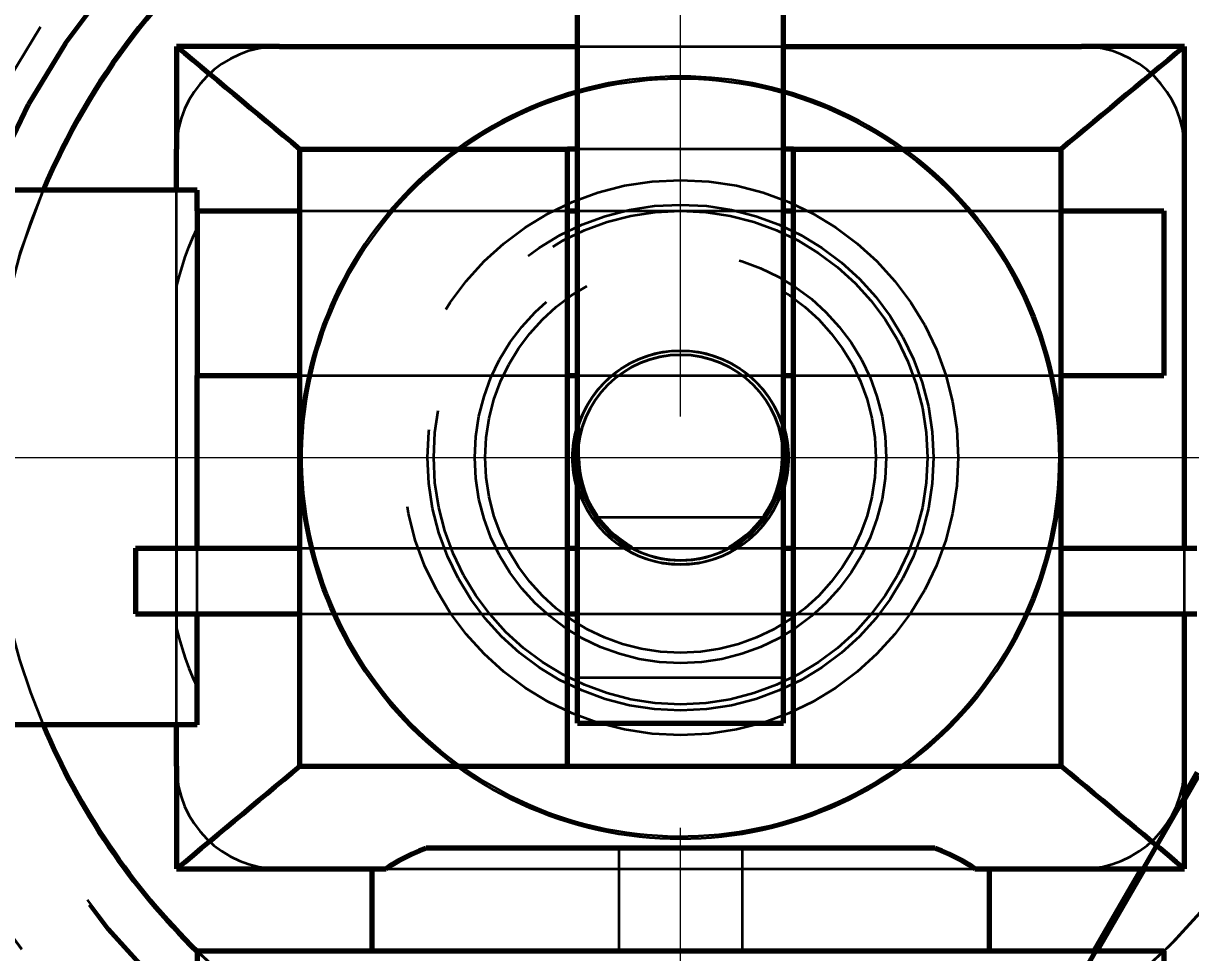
# Model space of a CAD drawing. Header units: millimetres. Extents: x 0 to 2382, y 0 to 420.
# Drawn here: x 156.31 to 161.98, y 140.68 to 145.2 of the extents above; entities that cross this region are included whole.
import ezdxf

# ---------------------------------------------------------------- set-up
doc = ezdxf.new("R2010")
doc.units = ezdxf.units.MM
doc.linetypes.add('IRAM-E-TRAZOS', pattern=[5, 4, -1])
doc.linetypes.add('IRAM-F-TRAZO-PUNTO', pattern=[20, 15, -2, 1, -2])
for name, color, linetype, lineweight in [('01-VISIBLE', 7, 'CONTINUOUS', 70), ('02-OCULTA', 4, 'IRAM-E-TRAZOS', 35), ('03-EJE', 1, 'IRAM-F-TRAZO-PUNTO', 18), ('04-COTA', 3, 'CONTINUOUS', 18)]:
    doc.layers.add(name, color=color, linetype=linetype, lineweight=lineweight)
doc.styles.add('ISO3098', font='isocpeur.ttf')
doc.dimstyles.new('FLAMA-IRAM', dxfattribs={"dimtxt": 3.5, "dimasz": 3.5, "dimexe": 2, "dimexo": 1.5, "dimgap": 1, "dimtad": 1, "dimdec": 1, "dimtxsty": 'ISO3098', "dimblk": 'IRAM_FLECHA', "dimblk1": 'IRAM_FLECHA', "dimblk2": 'IRAM_FLECHA', "dimcen": 2.5, "dimclrd": 256, "dimclre": 256, "dimclrt": 256, "dimazin": 3, "dimtfac": 1, "dimtmove": 0, "dimatfit": 3, "dimlwd": 18, "dimlwe": 18})

# ---------------------------------------------------------------- blocks, each defined once
blk = doc.blocks.new('IRAM_FLECHA')
blk.add_solid([(0, 0), (-1, 0.125), (-1, -0.125)])

msp = doc.modelspace()

# ---------------------------------------------------------------- linework, layer by layer
at = {"layer": '01-VISIBLE'}
for p, q in [((159, 141.7956), (159, 156.719)), ((160, 141.7956), (160, 156.719)), ((157.05, 145.0875), (157.05, 144.5875)), ((157.55, 145.0875), (157.05, 145.0875)), ((157.55, 145.0875), (159, 145.0875)), ((160, 145.0875), (161.45, 145.0875)), ((161.95, 145.0875), (161.45, 145.0875)), ((161.95, 144.5875), (161.95, 145.0875)), ((157.05, 144.3875), (157.05, 144.5875)), ((157.65, 141.5875), (157.65, 144.5875)), ((157.65, 144.5875), (158.95, 144.5875)), ((159, 144.5875), (158.95, 144.5875)), ((158.95, 141.5875), (158.95, 144.5875)), ((160.05, 144.5875), (160, 144.5875)), ((160.05, 141.5875), (160.05, 144.5875)), ((160.05, 144.5875), (161.35, 144.5875)), ((161.35, 141.5875), (161.35, 144.5875)), ((161.95, 142.6475), (161.95, 144.5875)), ((157.15, 144.3875), (155.15, 144.3875)), ((157.15, 144.2875), (157.65, 144.2875)), ((158.95, 144.2875), (159, 144.2875)), ((160, 144.2875), (160.05, 144.2875)), ((161.35, 144.2875), (161.85, 144.2875)), ((157.15, 143.4875), (157.65, 143.4875)), ((158.95, 143.4875), (159, 143.4875)), ((160, 143.4875), (160.05, 143.4875)), ((161.35, 143.4875), (161.85, 143.4875)), ((156.85, 142.6475), (157.65, 142.6475)), ((158.95, 142.6475), (159, 142.6475)), ((160, 142.6475), (160.05, 142.6475)), ((161.35, 142.6475), (162.0107, 142.6475)), ((156.85, 142.3275), (157.65, 142.3275)), ((158.95, 142.3275), (159, 142.3275)), ((160, 142.3275), (160.05, 142.3275)), ((161.35, 142.3275), (162.0107, 142.3275)), ((161.95, 141.5875), (161.95, 142.3275)), ((157.15, 141.7875), (155.15, 141.7875)), ((157.05, 141.5875), (157.05, 141.7875)), ((159, 141.7956), (160, 141.7956)), ((157.05, 141.5875), (157.05, 141.0875)), ((157.65, 141.5875), (158.95, 141.5875)), ((158.95, 141.5875), (160.05, 141.5875)), ((160.05, 141.5875), (161.35, 141.5875)), ((161.95, 141.0875), (161.95, 141.5875)), ((161.95, 141.4475), (162.0133, 141.5572)), ((161.95, 141.4255), (162.0175, 141.5424)), ((157.05, 141.0875), (157.55, 141.0875)), ((157.55, 141.0875), (158.0691, 141.0875)), ((158, 141.0875), (158, 140.6875)), ((160.9309, 141.0875), (161.45, 141.0875)), ((161, 141.0875), (161, 140.6875)), ((161.45, 141.0875), (161.95, 141.0875)), ((161.5112, 140.6875), (161.7421, 141.0875)), ((161.5239, 140.6875), (161.7549, 141.0875)), ((157.15, 140.6875), (157.15, 139.2875)), ((161.85, 140.6875), (161.85, 139.2875))]:
    msp.add_line(p, q, dxfattribs=at)
for points in [[(157.05, 145.0875), (157.09, 145.0542), (157.13, 145.0208), (157.17, 144.9875), (157.21, 144.9542), (157.25, 144.9208), (157.29, 144.8875), (157.33, 144.8542), (157.37, 144.8208), (157.41, 144.7875), (157.45, 144.7542), (157.49, 144.7208), (157.53, 144.6875), (157.57, 144.6542), (157.61, 144.6208), (157.65, 144.5875)], [(161.95, 145.0875), (161.91, 145.0542), (161.87, 145.0208), (161.83, 144.9875), (161.79, 144.9542), (161.75, 144.9208), (161.71, 144.8875), (161.67, 144.8542), (161.63, 144.8208), (161.59, 144.7875), (161.55, 144.7542), (161.51, 144.7208), (161.47, 144.6875), (161.43, 144.6542), (161.39, 144.6208), (161.35, 144.5875)], [(157.15, 144.2875), (157.15, 144.3042), (157.15, 144.3208), (157.15, 144.3375), (157.15, 144.3542), (157.15, 144.3708), (157.15, 144.3875)], [(157.15, 144.2875), (157.15, 144.2304), (157.15, 144.1732), (157.15, 144.1161), (157.15, 144.0589), (157.15, 144.0018), (157.15, 143.9446), (157.15, 143.8875)], [(161.85, 144.2875), (161.85, 144.2304), (161.85, 144.1732), (161.85, 144.1161), (161.85, 144.0589), (161.85, 144.0018), (161.85, 143.9446), (161.85, 143.8875)], [(157.15, 143.8875), (157.15, 143.8375), (157.15, 143.7875), (157.15, 143.7375), (157.15, 143.6875), (157.15, 143.6375), (157.15, 143.5875), (157.15, 143.5375), (157.15, 143.4875)], [(161.85, 143.8875), (161.85, 143.8375), (161.85, 143.7875), (161.85, 143.7375), (161.85, 143.6875), (161.85, 143.6375), (161.85, 143.5875), (161.85, 143.5375), (161.85, 143.4875)], [(157.15, 142.6475), (157.15, 142.7), (157.15, 142.7525), (157.15, 142.805), (157.15, 142.8575), (157.15, 142.91), (157.15, 142.9625), (157.15, 143.015), (157.15, 143.0675), (157.15, 143.12), (157.15, 143.1725), (157.15, 143.225), (157.15, 143.2775), (157.15, 143.33), (157.15, 143.3825), (157.15, 143.435), (157.15, 143.4875)], [(156.85, 142.6475), (156.85, 142.6208), (156.85, 142.5942), (156.85, 142.5675), (156.85, 142.5408), (156.85, 142.5142), (156.85, 142.4875)], [(156.85, 142.4875), (156.85, 142.4608), (156.85, 142.4342), (156.85, 142.4075), (156.85, 142.3808), (156.85, 142.3542), (156.85, 142.3275)], [(157.15, 141.7875), (157.15, 141.8415), (157.15, 141.8955), (157.15, 141.9495), (157.15, 142.0035), (157.15, 142.0575), (157.15, 142.1115), (157.15, 142.1655), (157.15, 142.2195), (157.15, 142.2735), (157.15, 142.3275)], [(157.05, 141.0875), (157.09, 141.1208), (157.13, 141.1542), (157.17, 141.1875), (157.21, 141.2208), (157.25, 141.2542), (157.29, 141.2875), (157.33, 141.3208), (157.37, 141.3542), (157.41, 141.3875), (157.45, 141.4208), (157.49, 141.4542), (157.53, 141.4875), (157.57, 141.5208), (157.61, 141.5542), (157.65, 141.5875)], [(161.95, 141.0875), (161.91, 141.1208), (161.87, 141.1542), (161.83, 141.1875), (161.79, 141.2208), (161.75, 141.2542), (161.71, 141.2875), (161.67, 141.3208), (161.63, 141.3542), (161.59, 141.3875), (161.55, 141.4208), (161.51, 141.4542), (161.47, 141.4875), (161.43, 141.5208), (161.39, 141.5542), (161.35, 141.5875)], [(158.0691, 141.0875), (158.0989, 141.1089), (158.1302, 141.1278), (158.1627, 141.1449), (158.196, 141.1603), (158.2298, 141.1745), (158.2641, 141.1875)], [(160.7359, 141.1875), (160.6855, 141.1875), (160.635, 141.1875), (160.5846, 141.1875), (160.5341, 141.1875), (160.4837, 141.1875), (160.4332, 141.1875), (160.3828, 141.1875), (160.3324, 141.1875), (160.2819, 141.1875), (160.2315, 141.1875), (160.181, 141.1875), (160.1306, 141.1875), (160.0801, 141.1875), (160.0297, 141.1875), (159.9792, 141.1875), (159.9288, 141.1875), (159.8783, 141.1875), (159.8279, 141.1875), (159.7775, 141.1875), (159.727, 141.1875), (159.6766, 141.1875), (159.6261, 141.1875), (159.5757, 141.1875), (159.5252, 141.1875), (159.4748, 141.1875), (159.4243, 141.1875), (159.3739, 141.1875), (159.3234, 141.1875), (159.273, 141.1875), (159.2225, 141.1875), (159.1721, 141.1875), (159.1217, 141.1875), (159.0712, 141.1875), (159.0208, 141.1875), (158.9703, 141.1875), (158.9199, 141.1875), (158.8694, 141.1875), (158.819, 141.1875), (158.7685, 141.1875), (158.7181, 141.1875), (158.6676, 141.1875), (158.6172, 141.1875), (158.5668, 141.1875), (158.5163, 141.1875), (158.4659, 141.1875), (158.4154, 141.1875), (158.365, 141.1875), (158.3145, 141.1875), (158.2641, 141.1875)], [(160.7359, 141.1875), (160.7702, 141.1745), (160.804, 141.1603), (160.8373, 141.1449), (160.8698, 141.1278), (160.9011, 141.1089), (160.9309, 141.0875)], [(161.85, 140.6875), (161.8, 140.6875), (161.75, 140.6875), (161.7, 140.6875), (161.65, 140.6875), (161.6, 140.6875), (161.55, 140.6875), (161.5, 140.6875), (161.45, 140.6875), (161.4, 140.6875), (161.35, 140.6875), (161.3, 140.6875), (161.25, 140.6875), (161.2, 140.6875), (161.15, 140.6875), (161.1, 140.6875), (161.05, 140.6875), (161, 140.6875), (160.95, 140.6875), (160.9, 140.6875), (160.85, 140.6875), (160.8, 140.6875), (160.75, 140.6875), (160.7, 140.6875), (160.65, 140.6875), (160.6, 140.6875), (160.55, 140.6875), (160.5, 140.6875), (160.45, 140.6875), (160.4, 140.6875), (160.35, 140.6875), (160.3, 140.6875), (160.25, 140.6875), (160.2, 140.6875), (160.15, 140.6875), (160.1, 140.6875), (160.05, 140.6875), (160, 140.6875), (159.95, 140.6875), (159.9, 140.6875), (159.85, 140.6875), (159.8, 140.6875), (159.75, 140.6875), (159.7, 140.6875), (159.65, 140.6875), (159.6, 140.6875), (159.55, 140.6875), (159.5, 140.6875), (159.45, 140.6875), (159.4, 140.6875), (159.35, 140.6875), (159.3, 140.6875), (159.25, 140.6875), (159.2, 140.6875), (159.15, 140.6875), (159.1, 140.6875), (159.05, 140.6875), (159, 140.6875), (158.95, 140.6875), (158.9, 140.6875), (158.85, 140.6875), (158.8, 140.6875), (158.75, 140.6875), (158.7, 140.6875), (158.65, 140.6875), (158.6, 140.6875), (158.55, 140.6875), (158.5, 140.6875), (158.45, 140.6875), (158.4, 140.6875), (158.35, 140.6875), (158.3, 140.6875), (158.25, 140.6875), (158.2, 140.6875), (158.15, 140.6875), (158.1, 140.6875), (158.05, 140.6875), (158, 140.6875), (157.95, 140.6875), (157.9, 140.6875), (157.85, 140.6875), (157.8, 140.6875), (157.75, 140.6875), (157.7, 140.6875), (157.65, 140.6875), (157.6, 140.6875), (157.55, 140.6875), (157.5, 140.6875), (157.45, 140.6875), (157.4, 140.6875), (157.35, 140.6875), (157.3, 140.6875), (157.25, 140.6875), (157.2, 140.6875), (157.15, 140.6875)]]:
    msp.add_lwpolyline(points, dxfattribs=at)
for radius, start, end in [(19.6425, 0.92197, 125.63908), (19.5, 0, 125.81335), (4.78, 96.0043, 165.4606), (4.78, 0, 83.9957), (4.4, 96.525, 162.8152), (4.4, 0, 83.475), (4.15, 96.9199, 161.7446), (4.15, 0, 83.0801), (3.36, 98.5579, 157.238), (3.36, 0, 81.4421), (0.52, 164.0576, -164.0576), (0.52, 0, 15.9424), (4.78, -165.4606, 0), (0.5, 180, -118.3576), (0.5, -61.6424, 0), (0.52, -15.9424, 0), (4.4, -162.8152, -122.2823), (4.15, -161.7446, -124.4902), (3.36, -157.238, -134.3793)]:
    msp.add_arc((159.5, 143.0875), radius, start, end, dxfattribs=at)
at = {"layer": '02-OCULTA'}
for p, q in [((159, 142.0183), (159, 156.9417)), ((160, 142.0183), (160, 156.9417)), ((157.55, 145.0875), (161.45, 145.0875)), ((159, 145.0875), (160, 145.0875)), ((157.05, 141.5875), (157.05, 144.5875)), ((157.65, 144.5875), (157.65, 141.5875)), ((158.95, 144.5875), (157.65, 144.5875)), ((158.95, 141.5875), (158.95, 144.5875)), ((160, 144.5875), (159, 144.5875)), ((160.05, 141.5875), (160.05, 144.5875)), ((161.35, 144.5875), (160.05, 144.5875)), ((161.35, 141.5875), (161.35, 144.5875)), ((161.95, 141.5875), (161.95, 144.5875)), ((157.05, 143.9182), (157.05, 144.3875)), ((157.65, 144.2875), (158.95, 144.2875)), ((157.65, 144.2875), (158.95, 144.2875)), ((159, 144.2875), (160, 144.2875)), ((159, 144.2875), (160, 144.2875)), ((160.05, 144.2875), (161.35, 144.2875)), ((160.05, 144.2875), (161.35, 144.2875)), ((157.65, 143.4875), (158.95, 143.4875)), ((157.65, 143.4875), (158.95, 143.4875)), ((159, 143.4875), (160, 143.4875)), ((159, 143.4875), (160, 143.4875)), ((160.05, 143.4875), (161.35, 143.4875)), ((160.05, 143.4875), (161.35, 143.4875)), ((159.9058, 142.7955), (159.0942, 142.7955)), ((157.65, 142.6475), (158.95, 142.6475)), ((157.65, 142.6475), (158.95, 142.6475)), ((159, 142.6475), (160, 142.6475)), ((159, 142.6475), (160, 142.6475)), ((160.05, 142.6475), (161.35, 142.6475)), ((160.05, 142.6475), (161.35, 142.6475)), ((161.95, 142.3275), (161.95, 142.6475)), ((157.65, 142.3275), (158.95, 142.3275)), ((157.65, 142.3275), (158.95, 142.3275)), ((159, 142.3275), (160, 142.3275)), ((159, 142.3275), (160, 142.3275)), ((160.05, 142.3275), (161.35, 142.3275)), ((160.05, 142.3275), (161.35, 142.3275)), ((157.05, 141.7875), (157.05, 142.2568)), ((159, 142.0183), (159, 141.7956)), ((159, 142.0183), (160, 142.0183)), ((160, 142.0183), (160, 141.7956)), ((157.65, 141.5875), (158.95, 141.5875)), ((160.05, 141.5875), (161.35, 141.5875)), ((161.7421, 141.0875), (161.95, 141.4475)), ((161.7549, 141.0875), (161.95, 141.4255)), ((159.2, 141.1875), (159.2, 140.6875)), ((159.8, 141.1875), (159.8, 140.6875)), ((157.55, 141.0875), (161.45, 141.0875)), ((161.2976, 140.3176), (161.5112, 140.6875)), ((161.3072, 140.3121), (161.5239, 140.6875))]:
    msp.add_line(p, q, dxfattribs=at)
for points in [[(161.3534, 143.0875), (161.3527, 143.1377), (161.3507, 143.1878), (161.3473, 143.2379), (161.3425, 143.2879), (161.3364, 143.3377), (161.329, 143.3873), (161.3202, 143.4368), (161.3101, 143.4859), (161.2986, 143.5348), (161.2858, 143.5833), (161.2718, 143.6315), (161.2564, 143.6793), (161.2397, 143.7266), (161.2218, 143.7735), (161.2026, 143.8199), (161.1821, 143.8657), (161.1604, 143.911), (161.1375, 143.9556), (161.1134, 143.9997), (161.0881, 144.043), (161.0616, 144.0857), (161.034, 144.1276), (161.0053, 144.1688), (160.9755, 144.2091), (160.9446, 144.2487), (160.9126, 144.2874), (160.8796, 144.3252), (160.8456, 144.3621), (160.8106, 144.3981), (160.7746, 144.4331), (160.7377, 144.4671), (160.6999, 144.5001), (160.6612, 144.5321), (160.6216, 144.563), (160.5813, 144.5928), (160.5401, 144.6215), (160.4982, 144.6491), (160.4555, 144.6756), (160.4122, 144.7009), (160.3681, 144.725), (160.3235, 144.7479), (160.2782, 144.7696), (160.2324, 144.7901), (160.186, 144.8093), (160.1391, 144.8272), (160.0918, 144.8439), (160.044, 144.8593), (159.9958, 144.8733), (159.9473, 144.8861), (159.8984, 144.8976), (159.8493, 144.9077), (159.7998, 144.9165), (159.7502, 144.9239), (159.7004, 144.93), (159.6504, 144.9348), (159.6003, 144.9382), (159.5502, 144.9402), (159.5, 144.9409), (159.4498, 144.9402), (159.3997, 144.9382), (159.3496, 144.9348), (159.2996, 144.93), (159.2498, 144.9239), (159.2002, 144.9165), (159.1507, 144.9077), (159.1016, 144.8976), (159.0527, 144.8861), (159.0042, 144.8733), (158.956, 144.8593), (158.9082, 144.8439), (158.8609, 144.8272), (158.814, 144.8093), (158.7676, 144.7901), (158.7218, 144.7696), (158.6765, 144.7479), (158.6319, 144.725), (158.5878, 144.7009), (158.5445, 144.6756), (158.5018, 144.6491), (158.4599, 144.6215), (158.4187, 144.5928), (158.3784, 144.563), (158.3388, 144.5321), (158.3001, 144.5001), (158.2623, 144.4671), (158.2254, 144.4331), (158.1894, 144.3981), (158.1544, 144.3621), (158.1204, 144.3252), (158.0874, 144.2874), (158.0554, 144.2487), (158.0245, 144.2091), (157.9947, 144.1688), (157.966, 144.1276), (157.9384, 144.0857), (157.9119, 144.043), (157.8866, 143.9997), (157.8625, 143.9556), (157.8396, 143.911), (157.8179, 143.8657), (157.7974, 143.8199), (157.7782, 143.7735), (157.7603, 143.7266), (157.7436, 143.6793), (157.7282, 143.6315), (157.7142, 143.5833), (157.7014, 143.5348), (157.6899, 143.4859), (157.6798, 143.4368), (157.671, 143.3873), (157.6636, 143.3377), (157.6575, 143.2879), (157.6527, 143.2379), (157.6493, 143.1878), (157.6473, 143.1377), (157.6466, 143.0875), (157.6473, 143.0373), (157.6493, 142.9872), (157.6527, 142.9371), (157.6575, 142.8871), (157.6636, 142.8373), (157.671, 142.7877), (157.6798, 142.7382), (157.6899, 142.6891), (157.7014, 142.6402), (157.7142, 142.5917), (157.7282, 142.5435), (157.7436, 142.4957), (157.7603, 142.4484), (157.7782, 142.4015), (157.7974, 142.3551), (157.8179, 142.3093), (157.8396, 142.264), (157.8625, 142.2194), (157.8866, 142.1753), (157.9119, 142.132), (157.9384, 142.0893), (157.966, 142.0474), (157.9947, 142.0062), (158.0245, 141.9659), (158.0554, 141.9263), (158.0874, 141.8876), (158.1204, 141.8498), (158.1544, 141.8129), (158.1895, 141.777), (158.2254, 141.7419), (158.2623, 141.7079), (158.3001, 141.6749), (158.3388, 141.6429), (158.3784, 141.612), (158.4187, 141.5822), (158.4599, 141.5535), (158.5018, 141.5259), (158.5445, 141.4994), (158.5878, 141.4741), (158.6319, 141.45), (158.6765, 141.4271), (158.7218, 141.4054), (158.7676, 141.3849), (158.814, 141.3657), (158.8609, 141.3478), (158.9082, 141.3311), (158.956, 141.3157), (159.0042, 141.3017), (159.0527, 141.2889), (159.1016, 141.2774), (159.1507, 141.2673), (159.2002, 141.2585), (159.2498, 141.2511), (159.2996, 141.245), (159.3496, 141.2402), (159.3997, 141.2368), (159.4498, 141.2348), (159.5, 141.2341), (159.5502, 141.2348), (159.6003, 141.2368), (159.6504, 141.2402), (159.7004, 141.245), (159.7502, 141.2511), (159.7998, 141.2585), (159.8493, 141.2673), (159.8984, 141.2774), (159.9473, 141.2889), (159.9958, 141.3017), (160.044, 141.3157), (160.0918, 141.3311), (160.1391, 141.3478), (160.186, 141.3657), (160.2324, 141.3849), (160.2782, 141.4054), (160.3235, 141.4271), (160.3681, 141.45), (160.4122, 141.4741), (160.4555, 141.4994), (160.4982, 141.5259), (160.5401, 141.5535), (160.5813, 141.5822), (160.6216, 141.612), (160.6612, 141.6429), (160.6999, 141.6749), (160.7377, 141.7079), (160.7746, 141.7419), (160.8106, 141.7769), (160.8456, 141.8129), (160.8796, 141.8498), (160.9126, 141.8876), (160.9446, 141.9263), (160.9755, 141.9659), (161.0053, 142.0062), (161.034, 142.0474), (161.0616, 142.0893), (161.0881, 142.132), (161.1134, 142.1753), (161.1375, 142.2194), (161.1604, 142.264), (161.1821, 142.3093), (161.2026, 142.3551), (161.2218, 142.4015), (161.2397, 142.4484), (161.2564, 142.4957), (161.2718, 142.5435), (161.2858, 142.5917), (161.2986, 142.6402), (161.3101, 142.6891), (161.3202, 142.7382), (161.329, 142.7877), (161.3364, 142.8373), (161.3425, 142.8871), (161.3473, 142.9371), (161.3507, 142.9872), (161.3527, 143.0373), (161.3534, 143.0875)], [(161.342, 143.0875), (161.3413, 143.1376), (161.3393, 143.1877), (161.3359, 143.2376), (161.3311, 143.2875), (161.325, 143.3372), (161.3175, 143.3868), (161.3087, 143.4361), (161.2986, 143.4852), (161.2871, 143.5339), (161.2743, 143.5824), (161.2602, 143.6304), (161.2447, 143.6781), (161.228, 143.7253), (161.2101, 143.7721), (161.1908, 143.8184), (161.1703, 143.8641), (161.1486, 143.9092), (161.1256, 143.9537), (161.1014, 143.9976), (161.0761, 144.0408), (161.0496, 144.0834), (161.0219, 144.1251), (160.9931, 144.1661), (160.9633, 144.2063), (160.9323, 144.2457), (160.9003, 144.2843), (160.8672, 144.3219), (160.8331, 144.3586), (160.7981, 144.3944), (160.762, 144.4292), (160.7251, 144.4631), (160.6872, 144.4959), (160.6485, 144.5276), (160.6089, 144.5583), (160.5685, 144.5879), (160.5273, 144.6165), (160.4853, 144.6438), (160.4426, 144.67), (160.3992, 144.6951), (160.3552, 144.719), (160.3105, 144.7416), (160.2652, 144.763), (160.2193, 144.7832), (160.173, 144.8022), (160.1261, 144.8198), (160.0787, 144.8362), (160.031, 144.8513), (159.9828, 144.8651), (159.9343, 144.8776), (159.8854, 144.8887), (159.8363, 144.8985), (159.7869, 144.907), (159.7373, 144.9141), (159.6876, 144.9199), (159.6377, 144.9243), (159.5876, 144.9274), (159.5376, 144.9291), (159.4875, 144.9294), (159.4374, 144.9284), (159.3873, 144.926), (159.3374, 144.9223), (159.2875, 144.9172), (159.2379, 144.9107), (159.1884, 144.9029), (159.1391, 144.8938), (159.0901, 144.8833), (159.0414, 144.8715), (158.9931, 144.8584), (158.9451, 144.8439), (158.8975, 144.8282), (158.8504, 144.8112), (158.8038, 144.7929), (158.7577, 144.7733), (158.7121, 144.7525), (158.6671, 144.7304), (158.6227, 144.7072), (158.579, 144.6827), (158.536, 144.6571), (158.4936, 144.6303), (158.452, 144.6023), (158.4112, 144.5733), (158.3712, 144.5431), (158.3321, 144.5119), (158.2937, 144.4796), (158.2563, 144.4463), (158.2198, 144.4119), (158.1843, 144.3766), (158.1497, 144.3404), (158.1161, 144.3032), (158.0836, 144.2651), (158.0521, 144.2261), (158.0217, 144.1863), (157.9923, 144.1457), (157.9641, 144.1043), (157.937, 144.0622), (157.9111, 144.0193), (157.8863, 143.9758), (157.8628, 143.9316), (157.8404, 143.8867), (157.8193, 143.8413), (157.7994, 143.7953), (157.7808, 143.7488), (157.7634, 143.7018), (157.7474, 143.6543), (157.7326, 143.6065), (157.7192, 143.5582), (157.707, 143.5096), (157.6962, 143.4607), (157.6867, 143.4115), (157.6786, 143.362), (157.6718, 143.3124), (157.6663, 143.2626), (157.6623, 143.2127), (157.6595, 143.1626), (157.6582, 143.1125), (157.6582, 143.0624), (157.6595, 143.0124), (157.6623, 142.9623), (157.6663, 142.9124), (157.6718, 142.8626), (157.6786, 142.813), (157.6867, 142.7635), (157.6962, 142.7143), (157.707, 142.6654), (157.7192, 142.6168), (157.7326, 142.5686), (157.7474, 142.5207), (157.7635, 142.4732), (157.7808, 142.4262), (157.7994, 142.3797), (157.8193, 142.3337), (157.8404, 142.2883), (157.8628, 142.2434), (157.8863, 142.1992), (157.9111, 142.1557), (157.937, 142.1128), (157.9641, 142.0707), (157.9923, 142.0293), (158.0217, 141.9887), (158.0521, 141.9489), (158.0836, 141.9099), (158.1161, 141.8718), (158.1497, 141.8346), (158.1843, 141.7984), (158.2198, 141.7631), (158.2563, 141.7287), (158.2937, 141.6954), (158.3321, 141.6631), (158.3712, 141.6319), (158.4112, 141.6017), (158.452, 141.5727), (158.4936, 141.5447), (158.536, 141.5179), (158.579, 141.4923), (158.6227, 141.4678), (158.6671, 141.4446), (158.7121, 141.4225), (158.7577, 141.4017), (158.8038, 141.3821), (158.8504, 141.3638), (158.8975, 141.3468), (158.9451, 141.3311), (158.9931, 141.3166), (159.0414, 141.3035), (159.0901, 141.2917), (159.1391, 141.2812), (159.1884, 141.2721), (159.2379, 141.2643), (159.2875, 141.2578), (159.3374, 141.2527), (159.3873, 141.249), (159.4374, 141.2466), (159.4875, 141.2455), (159.5376, 141.2459), (159.5876, 141.2476), (159.6377, 141.2507), (159.6876, 141.2551), (159.7373, 141.2609), (159.7869, 141.268), (159.8363, 141.2765), (159.8854, 141.2863), (159.9343, 141.2974), (159.9828, 141.3099), (160.031, 141.3237), (160.0787, 141.3388), (160.1261, 141.3552), (160.173, 141.3728), (160.2193, 141.3918), (160.2652, 141.412), (160.3105, 141.4334), (160.3552, 141.456), (160.3992, 141.4799), (160.4426, 141.505), (160.4853, 141.5312), (160.5273, 141.5585), (160.5685, 141.5871), (160.6089, 141.6167), (160.6485, 141.6474), (160.6872, 141.6791), (160.7251, 141.7119), (160.762, 141.7458), (160.7981, 141.7806), (160.8331, 141.8164), (160.8672, 141.8531), (160.9003, 141.8907), (160.9323, 141.9293), (160.9633, 141.9686), (160.9931, 142.0089), (161.0219, 142.0499), (161.0496, 142.0916), (161.0761, 142.1342), (161.1014, 142.1774), (161.1256, 142.2213), (161.1486, 142.2658), (161.1703, 142.3109), (161.1908, 142.3566), (161.2101, 142.4029), (161.228, 142.4497), (161.2447, 142.4969), (161.2602, 142.5446), (161.2743, 142.5926), (161.2871, 142.6411), (161.2986, 142.6898), (161.3087, 142.7389), (161.3175, 142.7882), (161.325, 142.8378), (161.3311, 142.8875), (161.3359, 142.9374), (161.3393, 142.9873), (161.3413, 143.0374), (161.342, 143.0875)], [(157.15, 144.3875), (157.15, 144.3568), (157.15, 144.3262), (157.15, 144.2955), (157.15, 144.2649), (157.15, 144.2342), (157.15, 144.2035)], [(157.15, 143.4875), (157.15, 143.5408), (157.15, 143.5942), (157.15, 143.6475), (157.15, 143.7008), (157.15, 143.7542), (157.15, 143.8075), (157.15, 143.8608), (157.15, 143.9142), (157.15, 143.9675), (157.15, 144.0208), (157.15, 144.0742), (157.15, 144.1275), (157.15, 144.1808), (157.15, 144.2342), (157.15, 144.2875)], [(157.15, 143.4875), (157.15, 143.5375), (157.15, 143.5875), (157.15, 143.6375), (157.15, 143.6875), (157.15, 143.7375), (157.15, 143.7875), (157.15, 143.8375), (157.15, 143.8875), (157.15, 143.9375), (157.15, 143.9875), (157.15, 144.0375), (157.15, 144.0875), (157.15, 144.1375), (157.15, 144.1875), (157.15, 144.2375), (157.15, 144.2875)], [(157.65, 143.4875), (157.65, 143.5375), (157.65, 143.5875), (157.65, 143.6375), (157.65, 143.6875), (157.65, 143.7375), (157.65, 143.7875), (157.65, 143.8375), (157.65, 143.8875), (157.65, 143.9375), (157.65, 143.9875), (157.65, 144.0375), (157.65, 144.0875), (157.65, 144.1375), (157.65, 144.1875), (157.65, 144.2375), (157.65, 144.2875)], [(157.65, 144.2875), (157.65, 144.2304), (157.65, 144.1732), (157.65, 144.1161), (157.65, 144.0589), (157.65, 144.0018), (157.65, 143.9446), (157.65, 143.8875)], [(158.95, 143.4875), (158.95, 143.5375), (158.95, 143.5875), (158.95, 143.6375), (158.95, 143.6875), (158.95, 143.7375), (158.95, 143.7875), (158.95, 143.8375), (158.95, 143.8875), (158.95, 143.9375), (158.95, 143.9875), (158.95, 144.0375), (158.95, 144.0875), (158.95, 144.1375), (158.95, 144.1875), (158.95, 144.2375), (158.95, 144.2875)], [(158.95, 144.2875), (158.95, 144.2304), (158.95, 144.1732), (158.95, 144.1161), (158.95, 144.0589), (158.95, 144.0018), (158.95, 143.9446), (158.95, 143.8875)], [(159, 143.4875), (159, 143.5375), (159, 143.5875), (159, 143.6375), (159, 143.6875), (159, 143.7375), (159, 143.7875), (159, 143.8375), (159, 143.8875), (159, 143.9375), (159, 143.9875), (159, 144.0375), (159, 144.0875), (159, 144.1375), (159, 144.1875), (159, 144.2375), (159, 144.2875)], [(159, 144.2875), (159, 144.2304), (159, 144.1732), (159, 144.1161), (159, 144.0589), (159, 144.0018), (159, 143.9446), (159, 143.8875)], [(160, 143.4875), (160, 143.5375), (160, 143.5875), (160, 143.6375), (160, 143.6875), (160, 143.7375), (160, 143.7875), (160, 143.8375), (160, 143.8875), (160, 143.9375), (160, 143.9875), (160, 144.0375), (160, 144.0875), (160, 144.1375), (160, 144.1875), (160, 144.2375), (160, 144.2875)], [(160, 144.2875), (160, 144.2304), (160, 144.1732), (160, 144.1161), (160, 144.0589), (160, 144.0018), (160, 143.9446), (160, 143.8875)], [(160.05, 143.4875), (160.05, 143.5375), (160.05, 143.5875), (160.05, 143.6375), (160.05, 143.6875), (160.05, 143.7375), (160.05, 143.7875), (160.05, 143.8375), (160.05, 143.8875), (160.05, 143.9375), (160.05, 143.9875), (160.05, 144.0375), (160.05, 144.0875), (160.05, 144.1375), (160.05, 144.1875), (160.05, 144.2375), (160.05, 144.2875)], [(160.05, 144.2875), (160.05, 144.2304), (160.05, 144.1732), (160.05, 144.1161), (160.05, 144.0589), (160.05, 144.0018), (160.05, 143.9446), (160.05, 143.8875)], [(161.35, 143.4875), (161.35, 143.5375), (161.35, 143.5875), (161.35, 143.6375), (161.35, 143.6875), (161.35, 143.7375), (161.35, 143.7875), (161.35, 143.8375), (161.35, 143.8875), (161.35, 143.9375), (161.35, 143.9875), (161.35, 144.0375), (161.35, 144.0875), (161.35, 144.1375), (161.35, 144.1875), (161.35, 144.2375), (161.35, 144.2875)], [(161.35, 144.2875), (161.35, 144.2304), (161.35, 144.1732), (161.35, 144.1161), (161.35, 144.0589), (161.35, 144.0018), (161.35, 143.9446), (161.35, 143.8875)], [(161.85, 143.4875), (161.85, 143.5375), (161.85, 143.5875), (161.85, 143.6375), (161.85, 143.6875), (161.85, 143.7375), (161.85, 143.7875), (161.85, 143.8375), (161.85, 143.8875), (161.85, 143.9375), (161.85, 143.9875), (161.85, 144.0375), (161.85, 144.0875), (161.85, 144.1375), (161.85, 144.1875), (161.85, 144.2375), (161.85, 144.2875)], [(157.05, 143.9182), (157.0628, 143.967), (157.0769, 144.0155), (157.0924, 144.0636), (157.1096, 144.111), (157.1286, 144.1578), (157.15, 144.2035)], [(157.15, 141.9715), (157.15, 142.0222), (157.15, 142.0729), (157.15, 142.1236), (157.15, 142.1744), (157.15, 142.2251), (157.15, 142.2758), (157.15, 142.3266), (157.15, 142.3773), (157.15, 142.428), (157.15, 142.4787), (157.15, 142.5295), (157.15, 142.5802), (157.15, 142.6309), (157.15, 142.6817), (157.15, 142.7324), (157.15, 142.7831), (157.15, 142.8339), (157.15, 142.8846), (157.15, 142.9353), (157.15, 142.986), (157.15, 143.0368), (157.15, 143.0875), (157.15, 143.1382), (157.15, 143.189), (157.15, 143.2397), (157.15, 143.2904), (157.15, 143.3411), (157.15, 143.3919), (157.15, 143.4426), (157.15, 143.4933), (157.15, 143.5441), (157.15, 143.5948), (157.15, 143.6455), (157.15, 143.6963), (157.15, 143.747), (157.15, 143.7977), (157.15, 143.8484), (157.15, 143.8992), (157.15, 143.9499), (157.15, 144.0006), (157.15, 144.0514), (157.15, 144.1021), (157.15, 144.1528), (157.15, 144.2035)], [(157.05, 143.9182), (157.05, 143.8662), (157.05, 143.8143), (157.05, 143.7624), (157.05, 143.7105), (157.05, 143.6586), (157.05, 143.6067), (157.05, 143.5547), (157.05, 143.5028), (157.05, 143.4509), (157.05, 143.399), (157.05, 143.3471), (157.05, 143.2952), (157.05, 143.2432), (157.05, 143.1913), (157.05, 143.1394), (157.05, 143.0875)], [(157.65, 143.8875), (157.65, 143.8375), (157.65, 143.7875), (157.65, 143.7375), (157.65, 143.6875), (157.65, 143.6375), (157.65, 143.5875), (157.65, 143.5375), (157.65, 143.4875)], [(158.95, 143.8875), (158.95, 143.8375), (158.95, 143.7875), (158.95, 143.7375), (158.95, 143.6875), (158.95, 143.6375), (158.95, 143.5875), (158.95, 143.5375), (158.95, 143.4875)], [(159, 143.8875), (159, 143.8375), (159, 143.7875), (159, 143.7375), (159, 143.6875), (159, 143.6375), (159, 143.5875), (159, 143.5375), (159, 143.4875)], [(160, 143.8875), (160, 143.8375), (160, 143.7875), (160, 143.7375), (160, 143.6875), (160, 143.6375), (160, 143.5875), (160, 143.5375), (160, 143.4875)], [(160.05, 143.8875), (160.05, 143.8375), (160.05, 143.7875), (160.05, 143.7375), (160.05, 143.6875), (160.05, 143.6375), (160.05, 143.5875), (160.05, 143.5375), (160.05, 143.4875)], [(161.35, 143.8875), (161.35, 143.8375), (161.35, 143.7875), (161.35, 143.7375), (161.35, 143.6875), (161.35, 143.6375), (161.35, 143.5875), (161.35, 143.5375), (161.35, 143.4875)], [(157.05, 143.0875), (157.05, 143.0356), (157.05, 142.9837), (157.05, 142.9318), (157.05, 142.8798), (157.05, 142.8279), (157.05, 142.776), (157.05, 142.7241), (157.05, 142.6722), (157.05, 142.6203), (157.05, 142.5683), (157.05, 142.5164), (157.05, 142.4645), (157.05, 142.4126), (157.05, 142.3607), (157.05, 142.3088), (157.05, 142.2568)], [(159.0942, 142.7955), (159.1277, 142.755), (159.1649, 142.718), (159.2055, 142.6847), (159.2491, 142.6555), (159.2959, 142.6315), (159.3451, 142.6132), (159.3958, 142.5996), (159.4475, 142.5911), (159.5, 142.5875), (159.5525, 142.5911), (159.6042, 142.5996), (159.6549, 142.6132), (159.7041, 142.6315), (159.7509, 142.6555), (159.7945, 142.6847), (159.8351, 142.718), (159.8723, 142.755), (159.9058, 142.7955)], [(156.85, 142.3275), (156.85, 142.3808), (156.85, 142.4342), (156.85, 142.4875), (156.85, 142.5408), (156.85, 142.5942), (156.85, 142.6475)], [(157.15, 142.3275), (157.15, 142.3808), (157.15, 142.4342), (157.15, 142.4875), (157.15, 142.5408), (157.15, 142.5942), (157.15, 142.6475)], [(157.65, 142.3275), (157.65, 142.3808), (157.65, 142.4342), (157.65, 142.4875), (157.65, 142.5408), (157.65, 142.5942), (157.65, 142.6475)], [(157.65, 142.6475), (157.65, 142.6208), (157.65, 142.5942), (157.65, 142.5675), (157.65, 142.5408), (157.65, 142.5142), (157.65, 142.4875)], [(158.95, 142.3275), (158.95, 142.3808), (158.95, 142.4342), (158.95, 142.4875), (158.95, 142.5408), (158.95, 142.5942), (158.95, 142.6475)], [(158.95, 142.6475), (158.95, 142.6208), (158.95, 142.5942), (158.95, 142.5675), (158.95, 142.5408), (158.95, 142.5142), (158.95, 142.4875)], [(159, 142.3275), (159, 142.3808), (159, 142.4342), (159, 142.4875), (159, 142.5408), (159, 142.5942), (159, 142.6475)], [(159, 142.6475), (159, 142.6208), (159, 142.5942), (159, 142.5675), (159, 142.5408), (159, 142.5142), (159, 142.4875)], [(160, 142.3275), (160, 142.3808), (160, 142.4342), (160, 142.4875), (160, 142.5408), (160, 142.5942), (160, 142.6475)], [(160, 142.6475), (160, 142.6208), (160, 142.5942), (160, 142.5675), (160, 142.5408), (160, 142.5142), (160, 142.4875)], [(160.05, 142.3275), (160.05, 142.3808), (160.05, 142.4342), (160.05, 142.4875), (160.05, 142.5408), (160.05, 142.5942), (160.05, 142.6475)], [(160.05, 142.6475), (160.05, 142.6208), (160.05, 142.5942), (160.05, 142.5675), (160.05, 142.5408), (160.05, 142.5142), (160.05, 142.4875)], [(161.35, 142.3275), (161.35, 142.3808), (161.35, 142.4342), (161.35, 142.4875), (161.35, 142.5408), (161.35, 142.5942), (161.35, 142.6475)], [(161.35, 142.6475), (161.35, 142.6208), (161.35, 142.5942), (161.35, 142.5675), (161.35, 142.5408), (161.35, 142.5142), (161.35, 142.4875)], [(157.65, 142.4875), (157.65, 142.4608), (157.65, 142.4342), (157.65, 142.4075), (157.65, 142.3808), (157.65, 142.3542), (157.65, 142.3275)], [(158.95, 142.4875), (158.95, 142.4608), (158.95, 142.4342), (158.95, 142.4075), (158.95, 142.3808), (158.95, 142.3542), (158.95, 142.3275)], [(159, 142.4875), (159, 142.4608), (159, 142.4342), (159, 142.4075), (159, 142.3808), (159, 142.3542), (159, 142.3275)], [(160, 142.4875), (160, 142.4608), (160, 142.4342), (160, 142.4075), (160, 142.3808), (160, 142.3542), (160, 142.3275)], [(160.05, 142.4875), (160.05, 142.4608), (160.05, 142.4342), (160.05, 142.4075), (160.05, 142.3808), (160.05, 142.3542), (160.05, 142.3275)], [(161.35, 142.4875), (161.35, 142.4608), (161.35, 142.4342), (161.35, 142.4075), (161.35, 142.3808), (161.35, 142.3542), (161.35, 142.3275)], [(157.05, 142.2568), (157.0628, 142.208), (157.0769, 142.1595), (157.0924, 142.1114), (157.1096, 142.064), (157.1286, 142.0172), (157.15, 141.9715)], [(157.15, 141.9715), (157.15, 141.9408), (157.15, 141.9101), (157.15, 141.8795), (157.15, 141.8488), (157.15, 141.8182), (157.15, 141.7875)], [(160.7359, 141.1875), (160.6855, 141.1875), (160.635, 141.1875), (160.5846, 141.1875), (160.5341, 141.1875), (160.4837, 141.1875), (160.4332, 141.1875), (160.3828, 141.1875), (160.3324, 141.1875), (160.2819, 141.1875), (160.2315, 141.1875), (160.181, 141.1875), (160.1306, 141.1875), (160.0801, 141.1875), (160.0297, 141.1875), (159.9792, 141.1875), (159.9288, 141.1875), (159.8783, 141.1875), (159.8279, 141.1875), (159.7775, 141.1875), (159.727, 141.1875), (159.6766, 141.1875), (159.6261, 141.1875), (159.5757, 141.1875), (159.5252, 141.1875), (159.4748, 141.1875), (159.4243, 141.1875), (159.3739, 141.1875), (159.3234, 141.1875), (159.273, 141.1875), (159.2225, 141.1875), (159.1721, 141.1875), (159.1217, 141.1875), (159.0712, 141.1875), (159.0208, 141.1875), (158.9703, 141.1875), (158.9199, 141.1875), (158.8694, 141.1875), (158.819, 141.1875), (158.7685, 141.1875), (158.7181, 141.1875), (158.6676, 141.1875), (158.6172, 141.1875), (158.5668, 141.1875), (158.5163, 141.1875), (158.4659, 141.1875), (158.4154, 141.1875), (158.365, 141.1875), (158.3145, 141.1875), (158.2641, 141.1875)], [(159.8, 141.1875), (159.75, 141.1875), (159.7, 141.1875), (159.65, 141.1875), (159.6, 141.1875), (159.55, 141.1875), (159.5, 141.1875), (159.45, 141.1875), (159.4, 141.1875), (159.35, 141.1875), (159.3, 141.1875), (159.25, 141.1875), (159.2, 141.1875)], [(159.2, 141.1875), (159.25, 141.1875), (159.3, 141.1875), (159.35, 141.1875), (159.4, 141.1875), (159.45, 141.1875), (159.5, 141.1875)], [(159.5, 141.1875), (159.55, 141.1875), (159.6, 141.1875), (159.65, 141.1875), (159.7, 141.1875), (159.75, 141.1875), (159.8, 141.1875)], [(158.0691, 141.0875), (158.0576, 141.0875), (158.0461, 141.0875), (158.0345, 141.0875), (158.023, 141.0875), (158.0115, 141.0875), (158, 141.0875)], [(158, 141.0875), (158.0517, 141.0875), (158.1034, 141.0875), (158.1552, 141.0875), (158.2069, 141.0875), (158.2586, 141.0875), (158.3103, 141.0875), (158.3621, 141.0875), (158.4138, 141.0875), (158.4655, 141.0875), (158.5172, 141.0875), (158.569, 141.0875), (158.6207, 141.0875), (158.6724, 141.0875), (158.7241, 141.0875), (158.7759, 141.0875), (158.8276, 141.0875), (158.8793, 141.0875), (158.931, 141.0875), (158.9828, 141.0875), (159.0345, 141.0875), (159.0862, 141.0875), (159.1379, 141.0875), (159.1897, 141.0875), (159.2414, 141.0875), (159.2931, 141.0875), (159.3448, 141.0875), (159.3966, 141.0875), (159.4483, 141.0875), (159.5, 141.0875)], [(159.5, 141.0875), (159.55, 141.0875), (159.6, 141.0875), (159.65, 141.0875), (159.7, 141.0875), (159.75, 141.0875), (159.8, 141.0875), (159.85, 141.0875), (159.9, 141.0875), (159.95, 141.0875), (160, 141.0875), (160.05, 141.0875), (160.1, 141.0875), (160.15, 141.0875), (160.2, 141.0875), (160.25, 141.0875), (160.3, 141.0875), (160.35, 141.0875), (160.4, 141.0875), (160.45, 141.0875), (160.5, 141.0875), (160.55, 141.0875), (160.6, 141.0875), (160.65, 141.0875), (160.7, 141.0875), (160.75, 141.0875), (160.8, 141.0875), (160.85, 141.0875), (160.9, 141.0875), (160.95, 141.0875), (161, 141.0875)], [(161, 141.0875), (160.9885, 141.0875), (160.977, 141.0875), (160.9655, 141.0875), (160.9539, 141.0875), (160.9424, 141.0875), (160.9309, 141.0875)], [(157.15, 140.6875), (157.2, 140.6875), (157.25, 140.6875), (157.3, 140.6875), (157.35, 140.6875), (157.4, 140.6875), (157.45, 140.6875), (157.5, 140.6875), (157.55, 140.6875), (157.6, 140.6875), (157.65, 140.6875), (157.7, 140.6875), (157.75, 140.6875), (157.8, 140.6875), (157.85, 140.6875), (157.9, 140.6875), (157.95, 140.6875), (158, 140.6875), (158.05, 140.6875), (158.1, 140.6875), (158.15, 140.6875), (158.2, 140.6875), (158.25, 140.6875), (158.3, 140.6875), (158.35, 140.6875), (158.4, 140.6875), (158.45, 140.6875), (158.5, 140.6875), (158.55, 140.6875), (158.6, 140.6875), (158.65, 140.6875), (158.7, 140.6875), (158.75, 140.6875), (158.8, 140.6875), (158.85, 140.6875), (158.9, 140.6875), (158.95, 140.6875), (159, 140.6875), (159.05, 140.6875), (159.1, 140.6875), (159.15, 140.6875), (159.2, 140.6875), (159.25, 140.6875), (159.3, 140.6875), (159.35, 140.6875), (159.4, 140.6875), (159.45, 140.6875), (159.5, 140.6875)], [(161, 140.6875), (160.95, 140.6875), (160.9, 140.6875), (160.85, 140.6875), (160.8, 140.6875), (160.75, 140.6875), (160.7, 140.6875), (160.65, 140.6875), (160.6, 140.6875), (160.55, 140.6875), (160.5, 140.6875), (160.45, 140.6875), (160.4, 140.6875), (160.35, 140.6875), (160.3, 140.6875), (160.25, 140.6875), (160.2, 140.6875), (160.15, 140.6875), (160.1, 140.6875), (160.05, 140.6875), (160, 140.6875), (159.95, 140.6875), (159.9, 140.6875), (159.85, 140.6875), (159.8, 140.6875), (159.75, 140.6875), (159.7, 140.6875), (159.65, 140.6875), (159.6, 140.6875), (159.55, 140.6875), (159.5, 140.6875), (159.45, 140.6875), (159.4, 140.6875), (159.35, 140.6875), (159.3, 140.6875), (159.25, 140.6875), (159.2, 140.6875), (159.15, 140.6875), (159.1, 140.6875), (159.05, 140.6875), (159, 140.6875), (158.95, 140.6875), (158.9, 140.6875), (158.85, 140.6875), (158.8, 140.6875), (158.75, 140.6875), (158.7, 140.6875), (158.65, 140.6875), (158.6, 140.6875), (158.55, 140.6875), (158.5, 140.6875), (158.45, 140.6875), (158.4, 140.6875), (158.35, 140.6875), (158.3, 140.6875), (158.25, 140.6875), (158.2, 140.6875), (158.15, 140.6875), (158.1, 140.6875), (158.05, 140.6875), (158, 140.6875)], [(158, 140.6875), (158.0517, 140.6875), (158.1034, 140.6875), (158.1552, 140.6875), (158.2069, 140.6875), (158.2586, 140.6875), (158.3103, 140.6875), (158.3621, 140.6875), (158.4138, 140.6875), (158.4655, 140.6875), (158.5172, 140.6875), (158.569, 140.6875), (158.6207, 140.6875), (158.6724, 140.6875), (158.7241, 140.6875), (158.7759, 140.6875), (158.8276, 140.6875), (158.8793, 140.6875), (158.931, 140.6875), (158.9828, 140.6875), (159.0345, 140.6875), (159.0862, 140.6875), (159.1379, 140.6875), (159.1897, 140.6875), (159.2414, 140.6875), (159.2931, 140.6875), (159.3448, 140.6875), (159.3966, 140.6875), (159.4483, 140.6875), (159.5, 140.6875)], [(159.8, 140.6875), (159.75, 140.6875), (159.7, 140.6875), (159.65, 140.6875), (159.6, 140.6875), (159.55, 140.6875), (159.5, 140.6875), (159.45, 140.6875), (159.4, 140.6875), (159.35, 140.6875), (159.3, 140.6875), (159.25, 140.6875), (159.2, 140.6875)], [(159.2, 140.6875), (159.25, 140.6875), (159.3, 140.6875), (159.35, 140.6875), (159.4, 140.6875), (159.45, 140.6875), (159.5, 140.6875)], [(159.5, 140.6875), (159.55, 140.6875), (159.6, 140.6875), (159.65, 140.6875), (159.7, 140.6875), (159.75, 140.6875), (159.8, 140.6875), (159.85, 140.6875), (159.9, 140.6875), (159.95, 140.6875), (160, 140.6875), (160.05, 140.6875), (160.1, 140.6875), (160.15, 140.6875), (160.2, 140.6875), (160.25, 140.6875), (160.3, 140.6875), (160.35, 140.6875), (160.4, 140.6875), (160.45, 140.6875), (160.5, 140.6875), (160.55, 140.6875), (160.6, 140.6875), (160.65, 140.6875), (160.7, 140.6875), (160.75, 140.6875), (160.8, 140.6875), (160.85, 140.6875), (160.9, 140.6875), (160.95, 140.6875), (161, 140.6875)], [(159.5, 140.6875), (159.55, 140.6875), (159.6, 140.6875), (159.65, 140.6875), (159.7, 140.6875), (159.75, 140.6875), (159.8, 140.6875)], [(159.5, 140.6875), (159.55, 140.6875), (159.6, 140.6875), (159.65, 140.6875), (159.7, 140.6875), (159.75, 140.6875), (159.8, 140.6875), (159.85, 140.6875), (159.9, 140.6875), (159.95, 140.6875), (160, 140.6875), (160.05, 140.6875), (160.1, 140.6875), (160.15, 140.6875), (160.2, 140.6875), (160.25, 140.6875), (160.3, 140.6875), (160.35, 140.6875), (160.4, 140.6875), (160.45, 140.6875), (160.5, 140.6875), (160.55, 140.6875), (160.6, 140.6875), (160.65, 140.6875), (160.7, 140.6875), (160.75, 140.6875), (160.8, 140.6875), (160.85, 140.6875), (160.9, 140.6875), (160.95, 140.6875), (161, 140.6875), (161.05, 140.6875), (161.1, 140.6875), (161.15, 140.6875), (161.2, 140.6875), (161.25, 140.6875), (161.3, 140.6875), (161.35, 140.6875), (161.4, 140.6875), (161.45, 140.6875), (161.5, 140.6875), (161.55, 140.6875), (161.6, 140.6875), (161.65, 140.6875), (161.7, 140.6875), (161.75, 140.6875), (161.8, 140.6875), (161.85, 140.6875)]]:
    msp.add_lwpolyline(points, dxfattribs=at)
for radius in [19.6425, 19.5, 19.5, 19.5, 19.025, 19.025, 19.025, 19.025, 19.025, 19.025, 19.025, 19.025, 18.55, 18.55, 18.55, 18.55, 4.4, 4.15, 4.001, 4.001, 4, 4, 3.9, 3.9, 3.75, 3.75, 3.61, 3.61, 3.6, 3.6, 3.36, 3.36, 3.36, 1.35, 1.35, 1.23, 1.23, 1.2, 1.2, 1, 1, 0.95, 0.95, 0.52, 0.52, 0.52, 0.5]:
    msp.add_circle((159.5, 143.0875), radius, dxfattribs=at)
for centre, radius, start, end in [((159.5, 143.0875), 19.53, 162, 18), ((159.5, 143.0875), 19.53, 162, 18), ((159.5, 143.0875), 19.5, 162, 18), ((159.5, 143.0875), 19.5, 162, 18), ((157.55, 144.5875), 0.5, 90, 180), ((157.55, 144.5875), 0.5, 90, 180), ((161.45, 144.5875), 0.5, 0, 90), ((161.45, 144.5875), 0.5, 0, 90), ((159.5, 143.0875), 3.36, 157.238, -157.238), ((159.5, 143.0875), 0.52, 15.9424, 164.0576), ((159.5, 143.0875), 0.5, 0, 180), ((159.5, 143.0875), 0.52, -164.0576, -15.9424), ((159.5, 143.0875), 3.36, -134.3793, -3.4852), ((159.5, 143.0875), 0.5, -144.2618, -35.7382), ((159.5, 143.0875), 0.5, -118.3576, -61.6424), ((157.55, 141.5875), 0.5, 180, -90), ((157.55, 141.5875), 0.5, 180, -90), ((161.45, 141.5875), 0.5, -90, 0), ((161.45, 141.5875), 0.5, -90, 0)]:
    msp.add_arc(centre, radius, start, end, dxfattribs=at)
at = {"layer": '03-EJE'}
for p, q in [((159.5, 123.2875), (159.5, 162.8875)), ((126, 143.0875), (193, 143.0875)), ((139.7, 143.0875), (179.3, 143.0875))]:
    msp.add_line(p, q, dxfattribs=at)

# ---------------------------------------------------------------- dimensions: what is measured, and where the dimension line sits
at = {"layer": '04-COTA'}
msp.add_linear_dim(base=(140, 92.5), p1=(140, 143.0875), p2=(179, 143.0875), dimstyle='FLAMA-IRAM', override={"dimlfac": 10, "dimpost": '%%c<>'}, dxfattribs=at).render()

doc.saveas('drawing.dxf')
